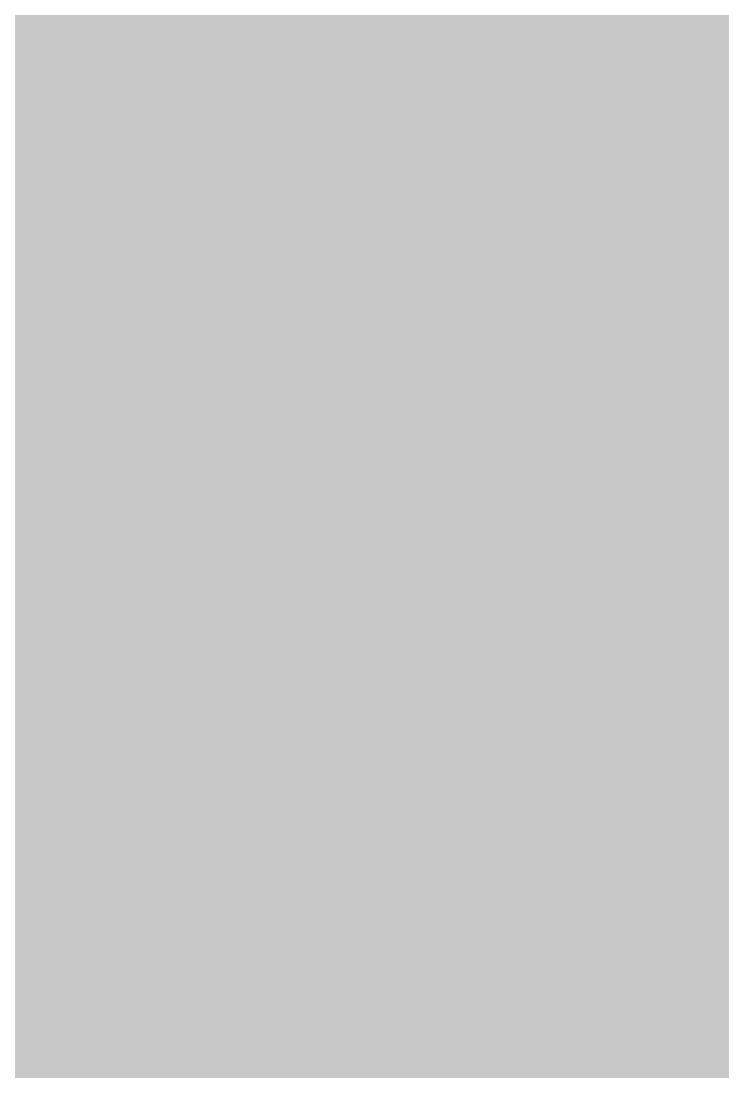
# Model space of a CAD drawing. Header units: inches. Extents: x 267136 to 306747, y 5028981 to 5062930.
# Drawn here: x 296754 to 299062, y 5037095 to 5040554 of the extents above; entities that cross this region are included whole.
import ezdxf

# ---------------------------------------------------------------- set-up
doc = ezdxf.new("R2010")
doc.units = ezdxf.units.IN
doc.header["$MEASUREMENT"] = 0

msp = doc.modelspace()

# ---------------------------------------------------------------- hatches: boundary and pattern name
for points in [[(296985.408, 5040360.805), (296920.286, 5040360.887), (296855.164, 5040360.969), (296790.043, 5040361.052), (296724.921, 5040361.135), (296659.8, 5040361.219), (296529.556, 5040361.389), (296496.996, 5040361.432), (296497.026, 5040384.584), (296497.149, 5040477.193), (296497.271, 5040569.802), (296497.394, 5040662.411), (296497.455, 5040708.715), (296530.014, 5040708.672), (296660.25, 5040708.502), (296790.486, 5040708.334), (296855.604, 5040708.251), (296920.722, 5040708.169), (296985.84, 5040708.088), (296985.782, 5040661.784), (296985.552, 5040476.566), (296985.436, 5040383.958), (296985.408, 5040360.805)], [(297473.82, 5040360.216), (297441.259, 5040360.254), (297376.137, 5040360.331), (297311.016, 5040360.408), (297245.894, 5040360.486), (297180.772, 5040360.565), (297115.651, 5040360.645), (297050.529, 5040360.725), (296985.408, 5040360.805), (296985.436, 5040383.958), (296985.552, 5040476.566), (296985.782, 5040661.784), (296985.84, 5040708.088), (297050.958, 5040708.007), (297116.076, 5040707.927), (297181.194, 5040707.848), (297246.312, 5040707.77), (297311.43, 5040707.691), (297441.666, 5040707.537), (297474.225, 5040707.499), (297474.171, 5040661.195), (297473.955, 5040475.977), (297473.847, 5040383.369), (297473.82, 5040360.216)], [(297962.232, 5040359.665), (297897.11, 5040359.736), (297831.988, 5040359.809), (297766.867, 5040359.881), (297701.745, 5040359.955), (297636.624, 5040360.028), (297506.38, 5040360.178), (297473.82, 5040360.216), (297473.847, 5040383.369), (297473.955, 5040475.977), (297474.171, 5040661.195), (297474.225, 5040707.499), (297506.784, 5040707.461), (297637.02, 5040707.311), (297702.138, 5040707.237), (297832.374, 5040707.091), (297897.492, 5040707.02), (297962.61, 5040706.948), (297962.559, 5040660.644), (297962.459, 5040568.035), (297962.257, 5040382.817), (297962.232, 5040359.665)], [(298450.644, 5040359.152), (298418.083, 5040359.185), (298352.961, 5040359.252), (298287.84, 5040359.319), (298222.718, 5040359.387), (298157.596, 5040359.456), (298092.475, 5040359.525), (298027.353, 5040359.595), (297962.232, 5040359.665), (297962.257, 5040382.817), (297962.459, 5040568.035), (297962.559, 5040660.644), (297962.61, 5040706.948), (298027.728, 5040706.877), (298092.846, 5040706.808), (298157.964, 5040706.738), (298288.2, 5040706.602), (298418.436, 5040706.468), (298450.995, 5040706.435), (298450.948, 5040660.131), (298450.854, 5040567.522), (298450.761, 5040474.913), (298450.667, 5040382.304), (298450.644, 5040359.152)], [(298939.056, 5040358.677), (298873.934, 5040358.738), (298808.812, 5040358.8), (298743.691, 5040358.863), (298678.569, 5040358.926), (298613.448, 5040358.99), (298548.326, 5040359.054), (298483.204, 5040359.119), (298450.644, 5040359.152), (298450.667, 5040382.304), (298450.761, 5040474.913), (298450.854, 5040567.522), (298450.948, 5040660.131), (298450.995, 5040706.435), (298483.554, 5040706.402), (298613.79, 5040706.272), (298678.908, 5040706.208), (298744.026, 5040706.146), (298809.144, 5040706.083), (298874.262, 5040706.021), (298939.38, 5040705.96), (298939.337, 5040659.656), (298939.25, 5040567.047), (298939.164, 5040474.438), (298939.077, 5040381.83), (298939.056, 5040358.677)], [(299427.468, 5040358.24), (299394.907, 5040358.268), (299329.785, 5040358.325), (299264.664, 5040358.382), (299199.542, 5040358.439), (299134.42, 5040358.498), (299069.299, 5040358.557), (299004.177, 5040358.617), (298939.056, 5040358.677), (298939.077, 5040381.83), (298939.164, 5040474.438), (298939.25, 5040567.047), (298939.337, 5040659.656), (298939.38, 5040705.96), (299004.498, 5040705.899), (299199.852, 5040705.722), (299264.97, 5040705.665), (299330.088, 5040705.607), (299427.765, 5040705.523), (299427.725, 5040659.219), (299427.567, 5040474.001), (299427.488, 5040381.393), (299427.468, 5040358.24)], [(296984.975, 5040013.522), (296919.85, 5040013.604), (296854.725, 5040013.686), (296789.6, 5040013.769), (296724.474, 5040013.853), (296594.224, 5040014.021), (296529.099, 5040014.106), (296496.536, 5040014.149), (296496.659, 5040106.758), (296496.781, 5040199.367), (296496.904, 5040291.976), (296496.996, 5040361.432), (296529.556, 5040361.389), (296659.8, 5040361.219), (296724.921, 5040361.135), (296790.043, 5040361.052), (296855.164, 5040360.969), (296985.408, 5040360.805), (296985.321, 5040291.349), (296985.091, 5040106.131), (296984.975, 5040013.522)], [(297473.414, 5040012.934), (297440.852, 5040012.972), (297375.727, 5040013.048), (297310.601, 5040013.125), (297245.476, 5040013.204), (297180.351, 5040013.282), (297115.226, 5040013.362), (297050.1, 5040013.442), (296984.975, 5040013.522), (296985.091, 5040106.131), (296985.321, 5040291.349), (296985.408, 5040360.805), (297050.529, 5040360.725), (297115.651, 5040360.645), (297180.772, 5040360.565), (297245.894, 5040360.486), (297311.016, 5040360.408), (297376.137, 5040360.331), (297441.259, 5040360.254), (297473.82, 5040360.216), (297473.739, 5040290.76), (297473.63, 5040198.151), (297473.522, 5040105.542), (297473.414, 5040012.934)], [(297961.853, 5040012.382), (297896.728, 5040012.454), (297831.603, 5040012.526), (297701.353, 5040012.672), (297636.227, 5040012.746), (297571.102, 5040012.82), (297505.977, 5040012.896), (297473.414, 5040012.934), (297473.522, 5040105.542), (297473.63, 5040198.151), (297473.739, 5040290.76), (297473.82, 5040360.216), (297506.38, 5040360.178), (297636.624, 5040360.028), (297701.745, 5040359.955), (297766.867, 5040359.881), (297831.988, 5040359.809), (297897.11, 5040359.736), (297962.232, 5040359.665), (297962.156, 5040290.208), (297962.055, 5040197.6), (297961.853, 5040012.382)], [(298450.292, 5040011.87), (298417.73, 5040011.902), (298352.604, 5040011.969), (298287.479, 5040012.036), (298222.354, 5040012.104), (298092.104, 5040012.242), (298026.979, 5040012.312), (297961.853, 5040012.382), (297962.055, 5040197.6), (297962.156, 5040290.208), (297962.232, 5040359.665), (298027.353, 5040359.595), (298092.475, 5040359.525), (298157.596, 5040359.456), (298222.718, 5040359.387), (298287.84, 5040359.319), (298352.961, 5040359.252), (298418.083, 5040359.185), (298450.644, 5040359.152), (298450.573, 5040289.696), (298450.48, 5040197.087), (298450.386, 5040104.478), (298450.292, 5040011.87)], [(298938.731, 5040011.395), (298873.606, 5040011.456), (298743.356, 5040011.58), (298678.231, 5040011.643), (298613.105, 5040011.707), (298547.98, 5040011.771), (298482.855, 5040011.836), (298450.292, 5040011.87), (298450.386, 5040104.478), (298450.48, 5040197.087), (298450.573, 5040289.696), (298450.644, 5040359.152), (298483.204, 5040359.119), (298548.326, 5040359.054), (298613.448, 5040358.99), (298678.569, 5040358.926), (298743.691, 5040358.863), (298808.812, 5040358.8), (298873.934, 5040358.738), (298939.056, 5040358.677), (298938.991, 5040289.221), (298938.904, 5040196.612), (298938.818, 5040104.003), (298938.731, 5040011.395)], [(299427.17, 5040010.958), (299394.608, 5040010.985), (299329.483, 5040011.042), (299264.357, 5040011.099), (299134.107, 5040011.215), (299068.982, 5040011.274), (299003.857, 5040011.334), (298938.731, 5040011.395), (298938.818, 5040104.003), (298938.904, 5040196.612), (298938.991, 5040289.221), (298939.056, 5040358.677), (299004.177, 5040358.617), (299069.299, 5040358.557), (299134.42, 5040358.498), (299199.542, 5040358.439), (299264.664, 5040358.382), (299329.785, 5040358.325), (299394.907, 5040358.268), (299427.468, 5040358.24), (299427.408, 5040288.784), (299427.25, 5040103.566), (299427.17, 5040010.958)], [(296984.543, 5039666.24), (296919.414, 5039666.321), (296854.285, 5039666.404), (296789.157, 5039666.486), (296658.899, 5039666.654), (296528.641, 5039666.824), (296496.077, 5039666.867), (296496.169, 5039736.324), (296496.291, 5039828.932), (296496.414, 5039921.541), (296496.536, 5040014.149), (296529.099, 5040014.106), (296594.224, 5040014.021), (296724.474, 5040013.853), (296789.6, 5040013.769), (296854.725, 5040013.686), (296984.975, 5040013.522), (296984.86, 5039920.914), (296984.745, 5039828.305), (296984.629, 5039735.697), (296984.543, 5039666.24)], [(297473.009, 5039665.651), (297440.445, 5039665.689), (297310.187, 5039665.843), (297245.058, 5039665.921), (297179.929, 5039666), (297114.801, 5039666.079), (297049.672, 5039666.159), (296984.543, 5039666.24), (296984.629, 5039735.697), (296984.745, 5039828.305), (296984.86, 5039920.914), (296984.975, 5040013.522), (297050.1, 5040013.442), (297115.226, 5040013.362), (297180.351, 5040013.282), (297245.476, 5040013.204), (297310.601, 5040013.125), (297375.727, 5040013.048), (297440.852, 5040012.972), (297473.414, 5040012.934), (297473.09, 5039735.107), (297473.009, 5039665.651)], [(297961.475, 5039665.1), (297896.346, 5039665.171), (297831.217, 5039665.243), (297766.089, 5039665.316), (297700.96, 5039665.389), (297635.831, 5039665.463), (297505.573, 5039665.613), (297473.009, 5039665.651), (297473.09, 5039735.107), (297473.414, 5040012.934), (297505.977, 5040012.896), (297571.102, 5040012.82), (297636.227, 5040012.746), (297701.353, 5040012.672), (297831.603, 5040012.526), (297961.853, 5040012.382), (297961.752, 5039919.774), (297961.652, 5039827.165), (297961.551, 5039734.557), (297961.475, 5039665.1)], [(298449.941, 5039664.587), (298417.377, 5039664.62), (298287.119, 5039664.754), (298221.99, 5039664.822), (298156.862, 5039664.89), (298091.733, 5039664.959), (298026.604, 5039665.029), (297961.475, 5039665.1), (297961.551, 5039734.557), (297961.652, 5039827.165), (297961.752, 5039919.774), (297961.853, 5040012.382), (298026.979, 5040012.312), (298092.104, 5040012.242), (298222.354, 5040012.104), (298287.479, 5040012.036), (298352.604, 5040011.969), (298417.73, 5040011.902), (298450.292, 5040011.87), (298450.199, 5039919.261), (298450.011, 5039734.043), (298449.941, 5039664.587)], [(298938.407, 5039664.112), (298873.278, 5039664.173), (298808.15, 5039664.235), (298743.021, 5039664.297), (298677.892, 5039664.361), (298612.763, 5039664.424), (298547.634, 5039664.489), (298482.506, 5039664.554), (298449.941, 5039664.587), (298450.011, 5039734.043), (298450.199, 5039919.261), (298450.292, 5040011.87), (298482.855, 5040011.836), (298547.98, 5040011.771), (298613.105, 5040011.707), (298678.231, 5040011.643), (298743.356, 5040011.58), (298873.606, 5040011.456), (298938.731, 5040011.395), (298938.559, 5039826.177), (298938.472, 5039733.568), (298938.407, 5039664.112)], [(299426.873, 5039663.675), (299394.309, 5039663.703), (299329.18, 5039663.759), (299264.051, 5039663.816), (299198.922, 5039663.874), (299133.794, 5039663.933), (299003.536, 5039664.051), (298938.407, 5039664.112), (298938.472, 5039733.568), (298938.559, 5039826.177), (298938.731, 5040011.395), (299003.857, 5040011.334), (299068.982, 5040011.274), (299134.107, 5040011.215), (299264.357, 5040011.099), (299329.483, 5040011.042), (299394.608, 5040010.985), (299427.17, 5040010.958), (299426.933, 5039733.131), (299426.873, 5039663.675)], [(296984.111, 5039318.958), (296918.978, 5039319.039), (296853.846, 5039319.121), (296788.713, 5039319.204), (296658.449, 5039319.372), (296593.316, 5039319.457), (296528.184, 5039319.542), (296495.618, 5039319.585), (296495.679, 5039365.889), (296495.801, 5039458.498), (296495.924, 5039551.106), (296496.046, 5039643.715), (296496.077, 5039666.867), (296528.641, 5039666.824), (296658.899, 5039666.654), (296789.157, 5039666.486), (296854.285, 5039666.404), (296919.414, 5039666.321), (296984.543, 5039666.24), (296984.514, 5039643.088), (296984.399, 5039550.479), (296984.284, 5039457.871), (296984.168, 5039365.262), (296984.111, 5039318.958)], [(297472.604, 5039318.369), (297440.038, 5039318.407), (297374.905, 5039318.483), (297309.773, 5039318.561), (297244.64, 5039318.639), (297179.508, 5039318.718), (297114.375, 5039318.797), (297049.243, 5039318.877), (296984.111, 5039318.958), (296984.168, 5039365.262), (296984.284, 5039457.871), (296984.399, 5039550.479), (296984.514, 5039643.088), (296984.543, 5039666.24), (297049.672, 5039666.159), (297114.801, 5039666.079), (297179.929, 5039666), (297245.058, 5039665.921), (297310.187, 5039665.843), (297440.445, 5039665.689), (297473.009, 5039665.651), (297472.982, 5039642.499), (297472.874, 5039549.89), (297472.766, 5039457.282), (297472.658, 5039364.673), (297472.604, 5039318.369)], [(297961.097, 5039317.818), (297895.964, 5039317.889), (297830.832, 5039317.961), (297765.7, 5039318.034), (297700.567, 5039318.107), (297635.435, 5039318.181), (297570.302, 5039318.255), (297472.604, 5039318.369), (297472.658, 5039364.673), (297472.766, 5039457.282), (297472.874, 5039549.89), (297472.982, 5039642.499), (297473.009, 5039665.651), (297505.573, 5039665.613), (297635.831, 5039665.463), (297700.96, 5039665.389), (297766.089, 5039665.316), (297831.217, 5039665.243), (297896.346, 5039665.171), (297961.475, 5039665.1), (297961.45, 5039641.948), (297961.248, 5039456.73), (297961.147, 5039364.122), (297961.097, 5039317.818)], [(298449.59, 5039317.305), (298417.024, 5039317.338), (298351.891, 5039317.404), (298286.759, 5039317.472), (298221.626, 5039317.54), (298156.494, 5039317.608), (298091.362, 5039317.677), (298026.229, 5039317.747), (297961.097, 5039317.818), (297961.147, 5039364.122), (297961.248, 5039456.73), (297961.45, 5039641.948), (297961.475, 5039665.1), (298026.604, 5039665.029), (298091.733, 5039664.959), (298156.862, 5039664.89), (298221.99, 5039664.822), (298287.119, 5039664.754), (298417.377, 5039664.62), (298449.941, 5039664.587), (298449.918, 5039641.435), (298449.824, 5039548.826), (298449.73, 5039456.218), (298449.637, 5039363.609), (298449.59, 5039317.305)], [(298938.083, 5039316.83), (298872.951, 5039316.891), (298807.818, 5039316.953), (298742.686, 5039317.015), (298677.553, 5039317.078), (298612.421, 5039317.142), (298547.289, 5039317.207), (298482.156, 5039317.272), (298449.59, 5039317.305), (298449.637, 5039363.609), (298449.73, 5039456.218), (298449.824, 5039548.826), (298449.918, 5039641.435), (298449.941, 5039664.587), (298482.506, 5039664.554), (298547.634, 5039664.489), (298612.763, 5039664.424), (298677.892, 5039664.361), (298743.021, 5039664.297), (298808.15, 5039664.235), (298873.278, 5039664.173), (298938.407, 5039664.112), (298938.385, 5039640.96), (298938.299, 5039548.351), (298938.213, 5039455.743), (298938.126, 5039363.134), (298938.083, 5039316.83)], [(299426.576, 5039316.393), (299394.01, 5039316.42), (299328.877, 5039316.477), (299263.745, 5039316.534), (299198.613, 5039316.592), (299133.48, 5039316.65), (299068.348, 5039316.709), (299003.215, 5039316.769), (298938.083, 5039316.83), (298938.126, 5039363.134), (298938.213, 5039455.743), (298938.299, 5039548.351), (298938.385, 5039640.96), (298938.407, 5039664.112), (299003.536, 5039664.051), (299133.794, 5039663.933), (299198.922, 5039663.874), (299264.051, 5039663.816), (299329.18, 5039663.759), (299394.309, 5039663.703), (299426.873, 5039663.675), (299426.854, 5039640.523), (299426.774, 5039547.914), (299426.695, 5039455.306), (299426.616, 5039362.697), (299426.576, 5039316.393)], [(296983.678, 5038971.676), (296918.542, 5038971.757), (296853.406, 5038971.839), (296723.134, 5038972.005), (296657.998, 5038972.09), (296592.862, 5038972.174), (296495.158, 5038972.303), (296495.189, 5038995.455), (296495.311, 5039088.063), (296495.434, 5039180.672), (296495.556, 5039273.281), (296495.618, 5039319.585), (296528.184, 5039319.542), (296593.316, 5039319.457), (296658.449, 5039319.372), (296788.713, 5039319.204), (296853.846, 5039319.121), (296918.978, 5039319.039), (296984.111, 5039318.958), (296984.053, 5039272.653), (296983.823, 5039087.437), (296983.707, 5038994.828), (296983.678, 5038971.676)], [(297472.198, 5038971.087), (297439.63, 5038971.125), (297374.495, 5038971.201), (297309.359, 5038971.278), (297244.223, 5038971.356), (297179.086, 5038971.436), (297113.95, 5038971.515), (297048.814, 5038971.595), (296983.678, 5038971.676), (296983.707, 5038994.828), (296983.823, 5039087.437), (296984.053, 5039272.653), (296984.111, 5039318.958), (297049.243, 5039318.877), (297114.375, 5039318.797), (297179.508, 5039318.718), (297244.64, 5039318.639), (297309.773, 5039318.561), (297374.905, 5039318.483), (297440.038, 5039318.407), (297472.604, 5039318.369), (297472.55, 5039272.064), (297472.442, 5039179.456), (297472.334, 5039086.847), (297472.226, 5038994.239), (297472.198, 5038971.087)], [(297960.719, 5038970.535), (297895.583, 5038970.606), (297830.447, 5038970.679), (297765.311, 5038970.751), (297700.175, 5038970.825), (297635.039, 5038970.898), (297569.903, 5038970.974), (297504.766, 5038971.049), (297472.198, 5038971.087), (297472.226, 5038994.239), (297472.334, 5039086.847), (297472.442, 5039179.456), (297472.55, 5039272.064), (297472.604, 5039318.369), (297570.302, 5039318.255), (297635.435, 5039318.181), (297700.567, 5039318.107), (297765.7, 5039318.034), (297830.832, 5039317.961), (297895.964, 5039317.889), (297961.097, 5039317.818), (297961.046, 5039271.514), (297960.946, 5039178.905), (297960.744, 5038993.687), (297960.719, 5038970.535)], [(298449.239, 5038970.022), (298416.671, 5038970.056), (298351.535, 5038970.122), (298286.399, 5038970.189), (298221.263, 5038970.257), (298156.127, 5038970.326), (298090.991, 5038970.396), (298025.855, 5038970.465), (297960.719, 5038970.535), (297960.744, 5038993.687), (297960.946, 5039178.905), (297961.046, 5039271.514), (297961.097, 5039317.818), (298026.229, 5039317.747), (298091.362, 5039317.677), (298156.494, 5039317.608), (298221.626, 5039317.54), (298286.759, 5039317.472), (298351.891, 5039317.404), (298417.024, 5039317.338), (298449.59, 5039317.305), (298449.543, 5039271), (298449.449, 5039178.392), (298449.356, 5039085.783), (298449.262, 5038993.175), (298449.239, 5038970.022)], [(298937.759, 5038969.548), (298872.623, 5038969.608), (298807.487, 5038969.671), (298742.351, 5038969.733), (298677.215, 5038969.796), (298612.079, 5038969.86), (298546.943, 5038969.925), (298481.807, 5038969.989), (298449.239, 5038970.022), (298449.262, 5038993.175), (298449.356, 5039085.783), (298449.449, 5039178.392), (298449.543, 5039271), (298449.59, 5039317.305), (298482.156, 5039317.272), (298547.289, 5039317.207), (298612.421, 5039317.142), (298677.553, 5039317.078), (298742.686, 5039317.015), (298807.818, 5039316.953), (298872.951, 5039316.891), (298938.083, 5039316.83), (298938.04, 5039270.525), (298937.953, 5039177.917), (298937.781, 5038992.699), (298937.759, 5038969.548)], [(299426.279, 5038969.11), (299393.711, 5038969.139), (299328.575, 5038969.195), (299263.439, 5038969.252), (299133.167, 5038969.368), (299068.031, 5038969.428), (299002.895, 5038969.487), (298937.759, 5038969.548), (298937.781, 5038992.699), (298937.953, 5039177.917), (298938.04, 5039270.525), (298938.083, 5039316.83), (299003.215, 5039316.769), (299068.348, 5039316.709), (299133.48, 5039316.65), (299198.613, 5039316.592), (299263.745, 5039316.534), (299328.877, 5039316.477), (299394.01, 5039316.42), (299426.576, 5039316.393), (299426.536, 5039270.088), (299426.457, 5039177.48), (299426.378, 5039084.871), (299426.299, 5038992.263), (299426.279, 5038969.11)], [(296983.246, 5038624.394), (296918.107, 5038624.476), (296787.827, 5038624.64), (296722.688, 5038624.724), (296657.548, 5038624.808), (296592.409, 5038624.893), (296527.269, 5038624.978), (296494.699, 5038625.021), (296494.822, 5038717.629), (296495.066, 5038902.847), (296495.158, 5038972.303), (296592.862, 5038972.174), (296657.998, 5038972.09), (296723.134, 5038972.005), (296853.406, 5038971.839), (296918.542, 5038971.757), (296983.678, 5038971.676), (296983.592, 5038902.22), (296983.477, 5038809.61), (296983.361, 5038717.002), (296983.246, 5038624.394)], [(297471.793, 5038623.805), (297439.224, 5038623.843), (297308.944, 5038623.997), (297243.805, 5038624.075), (297178.665, 5038624.153), (297113.525, 5038624.233), (297048.386, 5038624.313), (296983.246, 5038624.394), (296983.361, 5038717.002), (296983.477, 5038809.61), (296983.592, 5038902.22), (296983.678, 5038971.676), (297048.814, 5038971.595), (297113.95, 5038971.515), (297179.086, 5038971.436), (297244.223, 5038971.356), (297309.359, 5038971.278), (297374.495, 5038971.201), (297439.63, 5038971.125), (297472.198, 5038971.087), (297472.117, 5038901.63), (297472.009, 5038809.021), (297471.793, 5038623.805)], [(297960.34, 5038623.254), (297895.201, 5038623.325), (297830.061, 5038623.396), (297764.922, 5038623.47), (297699.782, 5038623.543), (297634.642, 5038623.617), (297569.503, 5038623.691), (297504.363, 5038623.767), (297471.793, 5038623.805), (297472.009, 5038809.021), (297472.117, 5038901.63), (297472.198, 5038971.087), (297504.766, 5038971.049), (297569.903, 5038970.974), (297635.039, 5038970.898), (297700.175, 5038970.825), (297765.311, 5038970.751), (297830.447, 5038970.679), (297895.583, 5038970.606), (297960.719, 5038970.535), (297960.643, 5038901.079), (297960.542, 5038808.471), (297960.441, 5038715.862), (297960.34, 5038623.254)], [(298448.887, 5038622.74), (298416.318, 5038622.773), (298351.178, 5038622.84), (298286.039, 5038622.907), (298220.899, 5038622.976), (298155.759, 5038623.044), (298090.62, 5038623.113), (298025.48, 5038623.183), (297960.34, 5038623.254), (297960.441, 5038715.862), (297960.542, 5038808.471), (297960.643, 5038901.079), (297960.719, 5038970.535), (298025.855, 5038970.465), (298090.991, 5038970.396), (298156.127, 5038970.326), (298221.263, 5038970.257), (298286.399, 5038970.189), (298351.535, 5038970.122), (298416.671, 5038970.056), (298449.239, 5038970.022), (298449.168, 5038900.566), (298449.075, 5038807.958), (298448.981, 5038715.35), (298448.887, 5038622.74)], [(298937.435, 5038622.266), (298872.295, 5038622.327), (298807.155, 5038622.389), (298742.016, 5038622.451), (298676.876, 5038622.515), (298611.737, 5038622.578), (298481.457, 5038622.708), (298448.887, 5038622.74), (298448.981, 5038715.35), (298449.075, 5038807.958), (298449.168, 5038900.566), (298449.239, 5038970.022), (298481.807, 5038969.989), (298546.943, 5038969.925), (298612.079, 5038969.86), (298677.215, 5038969.796), (298742.351, 5038969.733), (298807.487, 5038969.671), (298872.623, 5038969.608), (298937.759, 5038969.548), (298937.694, 5038900.091), (298937.607, 5038807.482), (298937.435, 5038622.266)], [(299425.982, 5038621.828), (299393.412, 5038621.856), (299328.272, 5038621.913), (299263.133, 5038621.97), (299197.993, 5038622.027), (299132.854, 5038622.086), (299067.714, 5038622.146), (299002.574, 5038622.205), (298937.435, 5038622.266), (298937.607, 5038807.482), (298937.694, 5038900.091), (298937.759, 5038969.548), (299002.895, 5038969.487), (299068.031, 5038969.428), (299133.167, 5038969.368), (299263.439, 5038969.252), (299328.575, 5038969.195), (299393.711, 5038969.139), (299426.279, 5038969.11), (299426.219, 5038899.654), (299426.14, 5038807.046), (299425.982, 5038621.828)], [(296982.814, 5038277.112), (296917.671, 5038277.193), (296852.528, 5038277.275), (296787.384, 5038277.358), (296722.241, 5038277.441), (296657.098, 5038277.525), (296591.955, 5038277.61), (296526.811, 5038277.696), (296494.24, 5038277.739), (296494.332, 5038347.195), (296494.454, 5038439.804), (296494.577, 5038532.412), (296494.699, 5038625.021), (296527.269, 5038624.978), (296592.409, 5038624.893), (296657.548, 5038624.808), (296722.688, 5038624.724), (296787.827, 5038624.64), (296918.107, 5038624.476), (296983.246, 5038624.394), (296983.131, 5038531.785), (296983.016, 5038439.177), (296982.9, 5038346.568), (296982.814, 5038277.112)], [(297471.388, 5038276.523), (297438.817, 5038276.562), (297373.673, 5038276.638), (297308.53, 5038276.715), (297243.387, 5038276.793), (297178.244, 5038276.872), (297113.1, 5038276.951), (297047.957, 5038277.031), (296982.814, 5038277.112), (296982.9, 5038346.568), (296983.016, 5038439.177), (296983.131, 5038531.785), (296983.246, 5038624.394), (297048.386, 5038624.313), (297113.525, 5038624.233), (297178.665, 5038624.153), (297243.805, 5038624.075), (297308.944, 5038623.997), (297439.224, 5038623.843), (297471.793, 5038623.805), (297471.685, 5038531.196), (297471.577, 5038438.588), (297471.469, 5038345.979), (297471.388, 5038276.523)], [(297959.962, 5038275.972), (297894.819, 5038276.043), (297764.533, 5038276.187), (297699.389, 5038276.261), (297634.246, 5038276.335), (297503.96, 5038276.485), (297471.388, 5038276.523), (297471.469, 5038345.979), (297471.577, 5038438.588), (297471.685, 5038531.196), (297471.793, 5038623.805), (297504.363, 5038623.767), (297569.503, 5038623.691), (297634.642, 5038623.617), (297699.782, 5038623.543), (297764.922, 5038623.47), (297830.061, 5038623.396), (297895.201, 5038623.325), (297960.34, 5038623.254), (297960.24, 5038530.646), (297960.139, 5038438.037), (297960.038, 5038345.429), (297959.962, 5038275.972)], [(298448.536, 5038275.459), (298415.965, 5038275.492), (298350.822, 5038275.559), (298285.678, 5038275.626), (298220.535, 5038275.693), (298090.249, 5038275.831), (298025.105, 5038275.901), (297959.962, 5038275.972), (297960.038, 5038345.429), (297960.139, 5038438.037), (297960.24, 5038530.646), (297960.34, 5038623.254), (298025.48, 5038623.183), (298090.62, 5038623.113), (298155.759, 5038623.044), (298220.899, 5038622.976), (298286.039, 5038622.907), (298351.178, 5038622.84), (298416.318, 5038622.773), (298448.887, 5038622.74), (298448.794, 5038530.132), (298448.7, 5038437.523), (298448.607, 5038344.915), (298448.536, 5038275.459)], [(298937.11, 5038274.983), (298871.967, 5038275.045), (298806.824, 5038275.106), (298676.538, 5038275.232), (298611.394, 5038275.296), (298481.108, 5038275.426), (298448.536, 5038275.459), (298448.607, 5038344.915), (298448.7, 5038437.523), (298448.794, 5038530.132), (298448.887, 5038622.74), (298481.457, 5038622.708), (298611.737, 5038622.578), (298676.876, 5038622.515), (298742.016, 5038622.451), (298807.155, 5038622.389), (298872.295, 5038622.327), (298937.435, 5038622.266), (298937.348, 5038529.657), (298937.262, 5038437.049), (298937.175, 5038344.44), (298937.11, 5038274.983)], [(299425.685, 5038274.547), (299393.113, 5038274.575), (299327.97, 5038274.631), (299262.827, 5038274.688), (299197.683, 5038274.746), (299132.54, 5038274.805), (299067.397, 5038274.863), (299002.254, 5038274.924), (298937.11, 5038274.983), (298937.175, 5038344.44), (298937.262, 5038437.049), (298937.348, 5038529.657), (298937.435, 5038622.266), (299002.574, 5038622.205), (299067.714, 5038622.146), (299132.854, 5038622.086), (299197.993, 5038622.027), (299263.133, 5038621.97), (299328.272, 5038621.913), (299393.412, 5038621.856), (299425.982, 5038621.828), (299425.903, 5038529.22), (299425.823, 5038436.611), (299425.744, 5038344.003), (299425.685, 5038274.547)], [(296982.382, 5037929.83), (296917.235, 5037929.912), (296852.088, 5037929.994), (296721.794, 5037930.16), (296656.648, 5037930.244), (296526.354, 5037930.414), (296493.781, 5037930.457), (296493.842, 5037976.762), (296493.964, 5038069.37), (296494.087, 5038161.979), (296494.209, 5038254.587), (296494.24, 5038277.739), (296526.811, 5038277.696), (296591.955, 5038277.61), (296657.098, 5038277.525), (296722.241, 5038277.441), (296787.384, 5038277.358), (296852.528, 5038277.275), (296917.671, 5038277.193), (296982.814, 5038277.112), (296982.785, 5038253.96), (296982.67, 5038161.352), (296982.555, 5038068.743), (296982.439, 5037976.135), (296982.382, 5037929.83)], [(297470.983, 5037929.241), (297438.41, 5037929.279), (297373.263, 5037929.356), (297177.822, 5037929.59), (297112.675, 5037929.67), (297047.529, 5037929.75), (296982.382, 5037929.83), (296982.439, 5037976.135), (296982.555, 5038068.743), (296982.67, 5038161.352), (296982.785, 5038253.96), (296982.814, 5038277.112), (297047.957, 5038277.031), (297113.1, 5038276.951), (297178.244, 5038276.872), (297243.387, 5038276.793), (297308.53, 5038276.715), (297373.673, 5038276.638), (297438.817, 5038276.562), (297471.388, 5038276.523), (297471.253, 5038160.763), (297471.145, 5038068.154), (297471.037, 5037975.546), (297470.983, 5037929.241)], [(297959.584, 5037928.69), (297894.437, 5037928.762), (297829.29, 5037928.834), (297764.144, 5037928.906), (297698.997, 5037928.979), (297633.85, 5037929.054), (297568.703, 5037929.128), (297503.556, 5037929.203), (297470.983, 5037929.241), (297471.037, 5037975.546), (297471.145, 5038068.154), (297471.253, 5038160.763), (297471.388, 5038276.523), (297503.96, 5038276.485), (297634.246, 5038276.335), (297699.389, 5038276.261), (297764.533, 5038276.187), (297894.819, 5038276.043), (297959.962, 5038275.972), (297959.937, 5038252.819), (297959.735, 5038067.603), (297959.635, 5037974.994), (297959.584, 5037928.69)], [(298448.185, 5037928.178), (298415.612, 5037928.21), (298285.318, 5037928.344), (298155.024, 5037928.48), (298089.878, 5037928.55), (297959.584, 5037928.69), (297959.635, 5037974.994), (297959.735, 5038067.603), (297959.937, 5038252.819), (297959.962, 5038275.972), (298025.105, 5038275.901), (298090.249, 5038275.831), (298220.535, 5038275.693), (298285.678, 5038275.626), (298350.822, 5038275.559), (298415.965, 5038275.492), (298448.536, 5038275.459), (298448.513, 5038252.307), (298448.419, 5038159.698), (298448.326, 5038067.09), (298448.232, 5037974.481), (298448.185, 5037928.178)], [(298936.786, 5037927.702), (298871.639, 5037927.764), (298806.493, 5037927.825), (298676.199, 5037927.951), (298611.052, 5037928.015), (298545.906, 5037928.079), (298480.759, 5037928.145), (298448.185, 5037928.178), (298448.232, 5037974.481), (298448.326, 5038067.09), (298448.419, 5038159.698), (298448.513, 5038252.307), (298448.536, 5038275.459), (298481.108, 5038275.426), (298611.394, 5038275.296), (298676.538, 5038275.232), (298806.824, 5038275.106), (298871.967, 5038275.045), (298937.11, 5038274.983), (298937.089, 5038251.832), (298937.002, 5038159.224), (298936.916, 5038066.615), (298936.83, 5037974.007), (298936.786, 5037927.702)], [(299425.387, 5037927.266), (299392.814, 5037927.293), (299327.667, 5037927.35), (299262.521, 5037927.406), (299197.374, 5037927.465), (299132.227, 5037927.522), (299001.933, 5037927.642), (298936.786, 5037927.702), (298936.83, 5037974.007), (298936.916, 5038066.615), (298937.002, 5038159.224), (298937.089, 5038251.832), (298937.11, 5038274.983), (299002.254, 5038274.924), (299067.397, 5038274.863), (299132.54, 5038274.805), (299197.683, 5038274.746), (299262.827, 5038274.688), (299327.97, 5038274.631), (299393.113, 5038274.575), (299425.685, 5038274.547), (299425.665, 5038251.395), (299425.585, 5038158.786), (299425.506, 5038066.178), (299425.427, 5037973.569), (299425.387, 5037927.266)], [(296981.95, 5037582.549), (296916.799, 5037582.631), (296851.649, 5037582.713), (296786.498, 5037582.795), (296656.198, 5037582.963), (296591.047, 5037583.048), (296525.897, 5037583.133), (296493.321, 5037583.176), (296493.352, 5037606.328), (296493.475, 5037698.937), (296493.719, 5037884.153), (296493.781, 5037930.457), (296526.354, 5037930.414), (296656.648, 5037930.244), (296721.794, 5037930.16), (296852.088, 5037929.994), (296982.382, 5037929.83), (296982.324, 5037883.526), (296982.094, 5037698.31), (296981.978, 5037605.701), (296981.95, 5037582.549)], [(297470.578, 5037581.96), (297438.003, 5037581.998), (297372.852, 5037582.075), (297307.702, 5037582.152), (297242.551, 5037582.23), (297177.401, 5037582.309), (297112.25, 5037582.389), (296981.95, 5037582.549), (296981.978, 5037605.701), (296982.094, 5037698.31), (296982.324, 5037883.526), (296982.382, 5037929.83), (297047.529, 5037929.75), (297112.675, 5037929.67), (297177.822, 5037929.59), (297373.263, 5037929.356), (297438.41, 5037929.279), (297470.983, 5037929.241), (297470.713, 5037697.721), (297470.605, 5037605.112), (297470.578, 5037581.96)], [(297959.206, 5037581.409), (297894.056, 5037581.48), (297828.905, 5037581.552), (297763.755, 5037581.625), (297698.604, 5037581.698), (297633.454, 5037581.772), (297568.303, 5037581.847), (297503.153, 5037581.922), (297470.578, 5037581.96), (297470.605, 5037605.112), (297470.713, 5037697.721), (297470.983, 5037929.241), (297503.556, 5037929.203), (297568.703, 5037929.128), (297633.85, 5037929.054), (297698.997, 5037928.979), (297764.144, 5037928.906), (297829.29, 5037928.834), (297959.584, 5037928.69), (297959.534, 5037882.386), (297959.433, 5037789.777), (297959.332, 5037697.17), (297959.231, 5037604.562), (297959.206, 5037581.409)], [(298447.834, 5037580.896), (298415.259, 5037580.929), (298350.108, 5037580.995), (298284.958, 5037581.062), (298219.808, 5037581.131), (298154.657, 5037581.199), (298089.507, 5037581.269), (298024.356, 5037581.339), (297959.206, 5037581.409), (297959.231, 5037604.562), (297959.332, 5037697.17), (297959.433, 5037789.777), (297959.534, 5037882.386), (297959.584, 5037928.69), (298089.878, 5037928.55), (298155.024, 5037928.48), (298285.318, 5037928.344), (298415.612, 5037928.21), (298448.185, 5037928.178), (298448.138, 5037881.873), (298448.045, 5037789.265), (298447.951, 5037696.656), (298447.857, 5037604.048), (298447.834, 5037580.896)], [(298936.462, 5037580.421), (298871.312, 5037580.482), (298806.161, 5037580.544), (298741.011, 5037580.606), (298675.861, 5037580.67), (298610.71, 5037580.733), (298545.56, 5037580.798), (298480.409, 5037580.863), (298447.834, 5037580.896), (298447.857, 5037604.048), (298447.951, 5037696.656), (298448.045, 5037789.265), (298448.138, 5037881.873), (298448.185, 5037928.178), (298480.759, 5037928.145), (298545.906, 5037928.079), (298611.052, 5037928.015), (298676.199, 5037927.951), (298806.493, 5037927.825), (298871.639, 5037927.764), (298936.786, 5037927.702), (298936.743, 5037881.398), (298936.657, 5037788.79), (298936.57, 5037696.182), (298936.484, 5037603.573), (298936.462, 5037580.421)], [(299425.09, 5037579.984), (299392.515, 5037580.012), (299327.365, 5037580.068), (299262.214, 5037580.125), (299197.064, 5037580.184), (299131.914, 5037580.241), (299066.763, 5037580.301), (299001.613, 5037580.36), (298936.462, 5037580.421), (298936.484, 5037603.573), (298936.57, 5037696.182), (298936.657, 5037788.79), (298936.743, 5037881.398), (298936.786, 5037927.702), (299067.08, 5037927.582), (299132.227, 5037927.522), (299197.374, 5037927.465), (299262.521, 5037927.406), (299327.667, 5037927.35), (299392.814, 5037927.293), (299425.387, 5037927.266), (299425.348, 5037880.961), (299425.269, 5037788.353), (299425.189, 5037695.744), (299425.11, 5037603.136), (299425.09, 5037579.984)], [(296981.517, 5037235.268), (296916.363, 5037235.35), (296851.209, 5037235.432), (296720.901, 5037235.598), (296655.747, 5037235.682), (296525.439, 5037235.852), (296492.862, 5037235.895), (296492.985, 5037328.503), (296493.107, 5037421.111), (296493.23, 5037513.72), (296493.321, 5037583.176), (296525.897, 5037583.133), (296591.047, 5037583.048), (296656.198, 5037582.963), (296786.498, 5037582.795), (296851.649, 5037582.713), (296916.799, 5037582.631), (296981.95, 5037582.549), (296981.863, 5037513.093), (296981.748, 5037420.484), (296981.633, 5037327.876), (296981.517, 5037235.268)], [(297470.173, 5037234.679), (297437.596, 5037234.717), (297307.288, 5037234.871), (297242.134, 5037234.949), (297176.979, 5037235.027), (297111.826, 5037235.107), (297046.672, 5037235.187), (296981.517, 5037235.268), (296981.633, 5037327.876), (296981.748, 5037420.484), (296981.863, 5037513.093), (296981.95, 5037582.549), (297112.25, 5037582.389), (297177.401, 5037582.309), (297242.551, 5037582.23), (297307.702, 5037582.152), (297372.852, 5037582.075), (297438.003, 5037581.998), (297470.578, 5037581.96), (297470.389, 5037419.896), (297470.281, 5037327.287), (297470.173, 5037234.679)], [(297958.828, 5037234.128), (297893.674, 5037234.199), (297828.52, 5037234.271), (297698.212, 5037234.417), (297567.904, 5037234.565), (297502.75, 5037234.641), (297470.173, 5037234.679), (297470.281, 5037327.287), (297470.389, 5037419.896), (297470.578, 5037581.96), (297503.153, 5037581.922), (297568.303, 5037581.847), (297633.454, 5037581.772), (297698.604, 5037581.698), (297763.755, 5037581.625), (297828.905, 5037581.552), (297894.056, 5037581.48), (297959.206, 5037581.409), (297959.13, 5037511.953), (297959.029, 5037419.345), (297958.929, 5037326.736), (297958.828, 5037234.128)], [(298447.483, 5037233.615), (298414.906, 5037233.647), (298349.752, 5037233.715), (298284.598, 5037233.781), (298219.444, 5037233.85), (298154.29, 5037233.918), (298089.136, 5037233.987), (298023.982, 5037234.058), (297958.828, 5037234.128), (297958.929, 5037326.736), (297959.029, 5037419.345), (297959.13, 5037511.953), (297959.206, 5037581.409), (298024.356, 5037581.339), (298089.507, 5037581.269), (298154.657, 5037581.199), (298219.808, 5037581.131), (298284.958, 5037581.062), (298350.108, 5037580.995), (298415.259, 5037580.929), (298447.834, 5037580.896), (298447.764, 5037511.439), (298447.67, 5037418.831), (298447.577, 5037326.223), (298447.483, 5037233.615)], [(298936.138, 5037233.14), (298870.984, 5037233.201), (298740.676, 5037233.325), (298675.522, 5037233.389), (298610.368, 5037233.452), (298480.06, 5037233.582), (298447.483, 5037233.615), (298447.577, 5037326.223), (298447.67, 5037418.831), (298447.764, 5037511.439), (298447.834, 5037580.896), (298480.409, 5037580.863), (298545.56, 5037580.798), (298610.71, 5037580.733), (298675.861, 5037580.67), (298741.011, 5037580.606), (298806.161, 5037580.544), (298871.312, 5037580.482), (298936.462, 5037580.421), (298936.397, 5037510.965), (298936.311, 5037418.356), (298936.225, 5037325.748), (298936.138, 5037233.14)], [(299424.793, 5037232.703), (299392.216, 5037232.73), (299261.908, 5037232.844), (299131.6, 5037232.96), (299066.446, 5037233.02), (299001.292, 5037233.079), (298936.138, 5037233.14), (298936.225, 5037325.748), (298936.311, 5037418.356), (298936.397, 5037510.965), (298936.462, 5037580.421), (299001.613, 5037580.36), (299066.763, 5037580.301), (299131.914, 5037580.241), (299197.064, 5037580.184), (299262.214, 5037580.125), (299327.365, 5037580.068), (299425.09, 5037579.984), (299425.031, 5037510.527), (299424.873, 5037325.311), (299424.793, 5037232.703)], [(296981.085, 5036887.987), (296915.928, 5036888.068), (296850.77, 5036888.15), (296785.612, 5036888.233), (296720.455, 5036888.316), (296655.297, 5036888.4), (296590.14, 5036888.485), (296492.403, 5036888.614), (296492.495, 5036958.07), (296492.617, 5037050.679), (296492.74, 5037143.287), (296492.862, 5037235.895), (296525.439, 5037235.852), (296655.747, 5037235.682), (296720.901, 5037235.598), (296851.209, 5037235.432), (296981.517, 5037235.268), (296981.402, 5037142.659), (296981.287, 5037050.052), (296981.172, 5036957.443), (296981.085, 5036887.987)], [(297469.768, 5036887.397), (297437.189, 5036887.436), (297306.873, 5036887.59), (297241.716, 5036887.668), (297176.558, 5036887.747), (297111.401, 5036887.826), (297046.243, 5036887.906), (296981.085, 5036887.987), (296981.172, 5036957.443), (296981.287, 5037050.052), (296981.402, 5037142.659), (296981.517, 5037235.268), (297046.672, 5037235.187), (297111.826, 5037235.107), (297176.979, 5037235.027), (297242.134, 5037234.949), (297307.288, 5037234.871), (297437.596, 5037234.717), (297470.173, 5037234.679), (297470.065, 5037142.07), (297469.849, 5036956.854), (297469.768, 5036887.397)], [(297958.45, 5036886.847), (297893.292, 5036886.918), (297828.134, 5036886.99), (297762.977, 5036887.062), (297697.819, 5036887.136), (297632.662, 5036887.21), (297567.504, 5036887.284), (297502.346, 5036887.36), (297469.768, 5036887.397), (297469.849, 5036956.854), (297470.065, 5037142.07), (297470.173, 5037234.679), (297502.75, 5037234.641), (297567.904, 5037234.565), (297698.212, 5037234.417), (297828.52, 5037234.271), (297893.674, 5037234.199), (297958.828, 5037234.128), (297958.727, 5037141.52), (297958.626, 5037048.911), (297958.525, 5036956.303), (297958.45, 5036886.847)], [(298447.132, 5036886.334), (298414.553, 5036886.367), (298349.396, 5036886.434), (298219.08, 5036886.568), (298153.923, 5036886.637), (298088.765, 5036886.706), (298023.607, 5036886.776), (297958.45, 5036886.847), (297958.525, 5036956.303), (297958.626, 5037048.911), (297958.727, 5037141.52), (297958.828, 5037234.128), (298023.982, 5037234.058), (298089.136, 5037233.987), (298154.29, 5037233.918), (298219.444, 5037233.85), (298284.598, 5037233.781), (298349.752, 5037233.715), (298414.906, 5037233.647), (298447.483, 5037233.615), (298447.389, 5037141.007), (298447.296, 5037048.398), (298447.202, 5036955.79), (298447.132, 5036886.334)], [(298935.814, 5036885.858), (298870.656, 5036885.92), (298805.499, 5036885.981), (298740.341, 5036886.044), (298675.184, 5036886.107), (298544.868, 5036886.235), (298479.711, 5036886.301), (298447.132, 5036886.334), (298447.202, 5036955.79), (298447.296, 5037048.398), (298447.389, 5037141.007), (298447.483, 5037233.615), (298480.06, 5037233.582), (298610.368, 5037233.452), (298675.522, 5037233.389), (298740.676, 5037233.325), (298870.984, 5037233.201), (298936.138, 5037233.14), (298936.052, 5037140.531), (298935.965, 5037047.923), (298935.879, 5036955.315), (298935.814, 5036885.858)], [(299424.496, 5036885.422), (299391.917, 5036885.449), (299326.76, 5036885.506), (299261.602, 5036885.563), (299196.445, 5036885.621), (299131.287, 5036885.68), (299066.129, 5036885.738), (299000.972, 5036885.798), (298935.814, 5036885.858), (298935.879, 5036955.315), (298935.965, 5037047.923), (298936.052, 5037140.531), (298936.138, 5037233.14), (299001.292, 5037233.079), (299066.446, 5037233.02), (299131.6, 5037232.96), (299261.908, 5037232.844), (299392.216, 5037232.73), (299424.793, 5037232.703), (299424.714, 5037140.095), (299424.635, 5037047.486), (299424.556, 5036954.878), (299424.496, 5036885.422)]]:
    msp.add_hatch(color=256).paths.add_polyline_path(points, flags=0)

doc.saveas('drawing.dxf')
